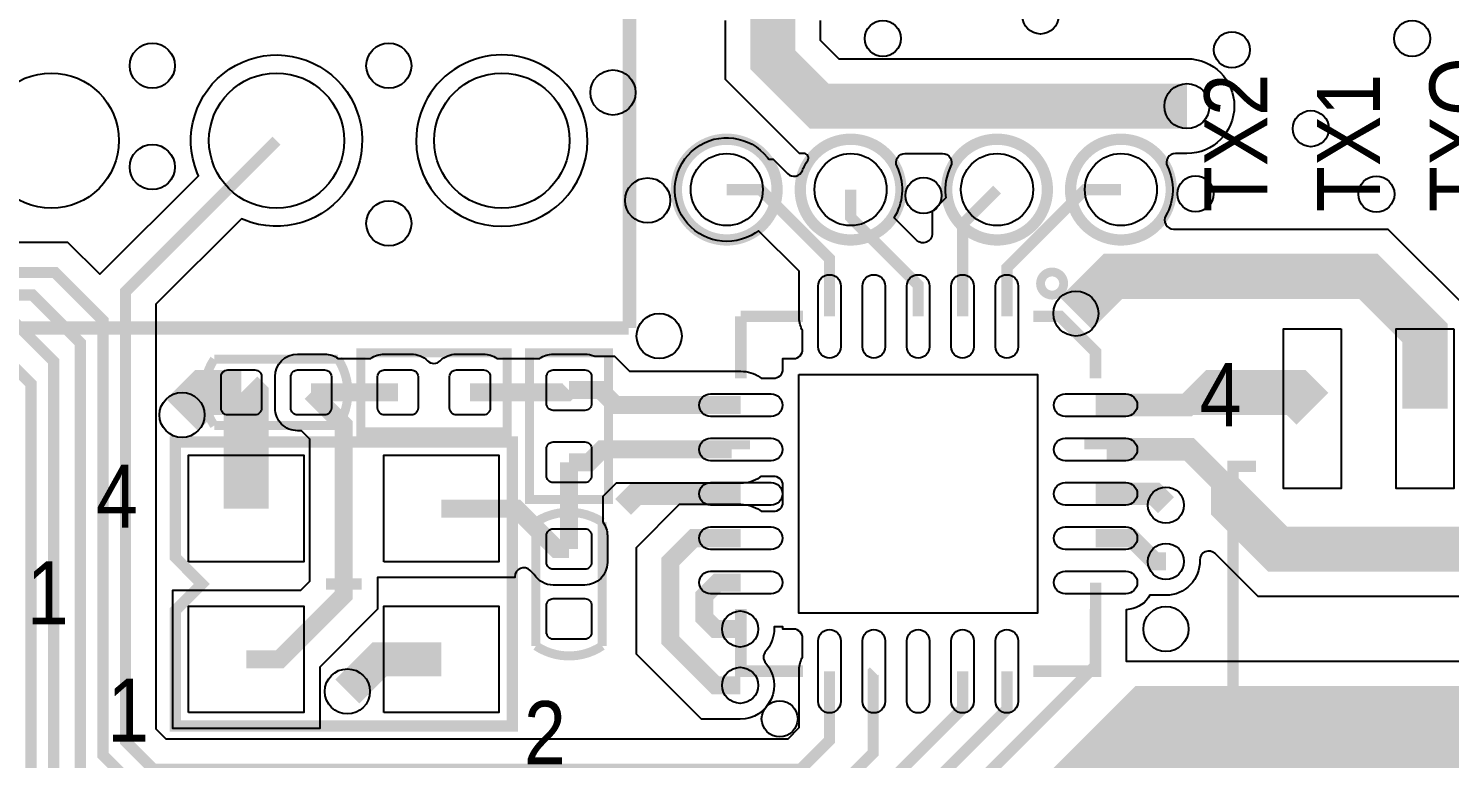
# Model space of a CAD drawing. Extents: x -4 to 87.6, y -5.6 to 52.5.
# Drawn here: x 40.78 to 56.81, y 8.65 to 16.88 of the extents above; entities that cross this region are included whole.
import ezdxf

# ---------------------------------------------------------------- set-up
doc = ezdxf.new("R2010")
doc.units = 0
for name, color, linetype in [('BG_SILKSCREEN_TOP', 2, 'CONTINUOUS'), ('ET_TOP', 171, 'CONTINUOUS'), ('PG_SILKSCREEN_TOP', 254, 'CONTINUOUS'), ('PIN_TOP', 94, 'CONTINUOUS'), ('VC_TOP', 254, 'CONTINUOUS')]:
    doc.layers.add(name, color=color, linetype=linetype)

msp = doc.modelspace()

# ---------------------------------------------------------------- linework, layer by layer
at = {"layer": 'ET_TOP'}
for points, const_width in [([(18.1826, 15.6131), (20.4549, 17.8854), (31.0236, 17.8854), (32.3063, 16.6027), (32.3063, 14.7307), (32.9108, 14.1262), (41.0845, 14.1262), (41.6255, 13.5852), (41.6255, 8.6855), (42.037, 8.274), (49.8732, 8.274), (50.3098, 8.7107), (50.3098, 9.6241), (50.3177, 9.6319)], 0.127), ([(53.848, 16.002), (49.7002, 16.002), (49.1795, 16.5227), (49.1795, 17.526)], 0.508), ([(51.3179, 9.6319), (51.3179, 9.2108), (50.1272, 8.02), (41.8478, 8.02), (41.3715, 8.4963), (41.3715, 13.3312), (40.8305, 13.8722), (32.6466, 13.8722), (31.9938, 14.525), (31.9938, 16.3741), (30.8635, 17.5044), (22.6139, 17.5044), (20.7226, 15.6131)], 0.127), ([(51.8178, 9.6319), (51.8178, 9.2029), (50.3809, 7.766), (41.6839, 7.766), (41.0693, 8.3807), (41.0693, 13.1254), (40.5765, 13.6182), (31.3182, 13.6182), (29.7332, 15.2032), (29.7332, 16.5875), (29.1973, 17.1234), (24.7729, 17.1234), (23.2626, 15.6131)], 0.127), ([(52.8178, 10.6319), (52.8178, 9.6952), (50.6346, 7.512), (41.5569, 7.512), (40.8153, 8.2537), (40.8153, 12.8714), (40.3225, 13.3642), (31.0794, 13.3642), (29.4284, 15.0152), (29.4284, 16.3843), (29.0246, 16.7881), (26.7741, 16.7881), (25.8026, 15.8166), (25.8026, 15.6131)], 0.127), ([(49.8178, 9.6319), (49.8178, 8.8537), (49.4922, 8.528), (42.1919, 8.528), (41.8795, 8.8405), (41.8795, 13.9101), (43.5826, 15.6131)], 0.127), ([(49.8178, 13.6319), (49.8178, 14.2829), (49.0398, 15.0609), (48.6588, 15.0609)], 0.127), ([(50.0558, 15.0609), (50.0558, 14.7485), (50.8178, 13.9865), (50.8178, 13.6319)], 0.127), ([(51.3179, 13.6319), (51.3179, 14.6721), (51.7068, 15.0609)], 0.127), ([(53.1038, 15.0609), (52.6992, 15.0609), (51.8178, 14.1796), (51.8178, 13.6319)], 0.127), ([(56.5328, 12.592), (56.5328, 13.444), (55.8937, 14.083), (53.0149, 14.083), (52.5958, 13.6639)], 0.508), ([(43.1851, 12.7749), (42.7711, 12.7749), (42.5171, 12.5209)], 0.508), ([(43.2407, 11.4658), (43.2407, 12.7193), (43.1851, 12.7749)], 0.508), ([(43.2407, 9.766), (43.6176, 9.766), (44.3408, 10.4892), (44.3408, 12.4066), (43.9725, 12.7749)], 0.2032), ([(44.9504, 12.7749), (43.9725, 12.7749)], 0.2032), ([(46.8808, 12.8003), (46.8554, 12.7749), (45.7632, 12.7749)], 0.2032), ([(48.8178, 12.6319), (47.4048, 12.6319), (47.2364, 12.8003), (46.8808, 12.8003)], 0.2032), ([(46.8808, 11.9875), (47.1094, 11.9875), (47.2539, 12.1321), (48.8178, 12.1321), (48.8178, 12.132)], 0.2032), ([(46.8808, 11.0096), (46.8808, 11.9875)], 0.2032), ([(47.4904, 11.4846), (47.6377, 11.6319), (48.8178, 11.6319)], 0.254), ([(53.6118, 11.5049), (53.4848, 11.6319), (52.8178, 11.6319)], 0.254), ([(45.4409, 11.4658), (46.2849, 11.4658), (46.7411, 11.0096), (46.8808, 11.0096)], 0.2032), ([(48.8112, 9.4729), (48.5318, 9.4729), (48.0238, 9.9809), (48.0238, 10.8699), (48.2857, 11.1318), (48.8178, 11.1318)], 0.2032), ([(53.6118, 10.8699), (53.4848, 10.8699), (53.2229, 11.1318), (52.8178, 11.1318)], 0.2032), ([(48.8112, 10.1079), (48.5318, 10.1079), (48.4048, 10.2349), (48.4048, 10.4795), (48.5572, 10.6319), (48.8178, 10.6319)], 0.2032), ([(45.4409, 9.766), (44.7431, 9.766), (44.3814, 9.4044)], 0.381), ([(57.8028, 8.2029), (57.0484, 8.9573), (53.4772, 8.9573), (51.2039, 6.684), (47.8028, 6.684), (46.8808, 5.762), (46.8808, 5.1549)], 1.016)]:
    msp.add_lwpolyline(points, dxfattribs=dict(at, const_width=const_width))
for points, format in [([(33.053, 14.4694), (41.2267, 14.4694), (41.59, 14.1061), (42.7012, 15.2171), (42.6885, 15.2484, -4.957909), (43.2178, 14.719), (43.1866, 14.7317), (42.2229, 13.7678), (42.2229, 8.9827), (42.3342, 8.8712), (49.3499, 8.8712), (49.4746, 8.9959), (49.4746, 9.6319, -0.111369), (49.5076, 9.7793), (49.5127, 9.7894), (49.5127, 9.9748, -0.019191), (49.5135, 9.9982, 0.437239), (49.4121, 10.1077), (49.2933, 10.1077), (49.2933, 10.1333), (49.1947, 10.1333), (49.1919, 10.0853, -0.16603), (49.0985, 9.8572, 0.37463), (49.0985, 9.7236, -0.64382), (48.8112, 9.0917), (48.3738, 9.0917), (47.6423, 9.8229), (47.6423, 11.0279), (48.1277, 11.5133), (48.8178, 11.5133, -0.151766), (49.0339, 11.446), (49.0471, 11.4371), (49.1607, 11.4371, -0.01919), (49.1841, 11.4361, 0.436562), (49.2933, 11.5374), (49.2933, 11.7264, 0.436771), (49.1841, 11.8278, -0.019193), (49.1607, 11.8267), (49.0471, 11.8267), (49.0339, 11.8179, -0.151783), (48.8178, 11.7505), (47.4119, 11.7505), (47.2623, 11.6009), (47.2623, 11.3144, -0.16197), (47.3131, 11.162), (47.3131, 10.8572, -0.413859), (47.0586, 10.603), (46.703, 10.603, -0.258116), (46.4876, 10.7221), (46.4845, 10.7269), (46.4424, 10.7688, 0.668028), (46.2691, 10.697), (46.2691, 10.6878), (44.7223, 10.6878), (44.7223, 10.3312), (44.069, 9.6779), (44.069, 8.988), (42.4124, 8.988), (42.4124, 10.544), (43.8564, 10.544), (43.9593, 10.6472), (43.9593, 12.2486), (43.8653, 12.3429), (43.8201, 12.3429, -0.414475), (43.5656, 12.5971), (43.5656, 12.9527, -0.413974), (43.8201, 13.207), (44.1249, 13.207, -0.162269), (44.2773, 13.1562), (44.6456, 13.1562, -0.162274), (44.798, 13.207), (45.1028, 13.207, -0.201312), (45.2844, 13.131, 0.419469), (45.4292, 13.131, -0.20132), (45.6108, 13.207), (45.9156, 13.207, -0.162269), (46.068, 13.1562), (46.5506, 13.1562, -0.162274), (46.703, 13.207), (47.0586, 13.207, -0.103095), (47.1602, 13.1859), (47.1698, 13.1816), (47.3944, 13.1816), (47.5628, 13.0134), (48.8178, 13.0134, -0.151772), (49.0339, 12.9461), (49.0471, 12.9372), (49.1607, 12.9372, -0.019191), (49.1841, 12.9362, 0.436804), (49.2933, 13.0376), (49.2933, 13.1562), (49.4121, 13.1562, 0.437317), (49.5135, 13.2657, -0.019109), (49.5127, 13.289), (49.5127, 13.4744), (49.5076, 13.4846, -0.111297), (49.4746, 13.6319), (49.4746, 14.1407), (49.0177, 14.5974), (48.9831, 14.5745, -2.283006), (49.1175, 15.4234), (49.1327, 15.4041), (49.182, 15.4041), (49.3453, 15.2408, 0.540314), (49.5117, 15.2753, -0.055057), (49.5717, 15.3888, 0.601996), (49.5297, 15.4681), (49.4792, 15.4681), (48.6456, 16.3017), (48.6456, 16.9667)], "xyb"), ([(49.7134, 16.9667), (49.7134, 16.7437), (49.9212, 16.5359), (53.848, 16.5359, -1), (53.848, 15.4681), (53.7182, 15.4681, 0.55683), (53.6273, 15.3213, -0.2511), (53.6105, 14.7691, 0.576882), (53.6984, 14.6167), (56.1147, 14.6167), (57.0667, 13.6649)], "xyb"), ([(55.2628, 12.592, 0.508, 0.508, 0), (55.0799, 12.7749, 0.508, 0.508, 0), (53.9928, 12.7749, 0.254, 0.254, 0), (53.8498, 12.6319, 0.254, 0.254, 0), (52.8178, 12.6319, 0.254, 0.254, 0)], "xyseb"), ([(52.8178, 12.132, 0.254, 0.254, 0), (52.8178, 12.1321, 0.254, 0.254, 0), (53.8737, 12.1321, 0.254, 0.254, 0), (54.2468, 11.7589, 0.254, 0.254, 0), (54.2468, 11.6319, 0.508, 0.508, 0), (54.8716, 11.0071, 0.508, 0.508, 0), (58.5749, 11.0071, 0.508, 0.508, 0), (59.0728, 11.5049, 0.508, 0.508, 0), (59.0728, 12.592, 0.508, 0.508, 0)], "xyseb"), ([(58.7959, 10.4734), (54.6506, 10.4734), (54.1663, 10.9576, 0.679525), (53.993, 10.8824, -0.423641), (53.6118, 10.4887), (53.4302, 10.4887, -0.238881), (53.2046, 10.3299), (53.1612, 10.3236), (53.1612, 9.745), (57.3748, 9.745)], "xyb")]:
    msp.add_lwpolyline(points, format=format, dxfattribs=at)
for points in [[(47.0883, 15.6131, 1), (45.1569, 15.6132, 1)], [(50.9748, 14.8143), (50.9748, 14.5603, -0.667912), (50.8013, 14.4887), (50.5475, 14.7422), (50.5663, 14.7757, 0.247645), (50.5793, 15.3213, -0.55683), (50.6702, 15.4681), (51.0924, 15.4681, -0.556705), (51.1833, 15.3213, 0.145554), (51.1261, 14.9929), (51.1289, 14.9685)]]:
    msp.add_lwpolyline(points, format="xyb", close=True, dxfattribs=at)
at = {"layer": 'PG_SILKSCREEN_TOP'}
for points, const_width in [([(47.5625, 17.7422), (47.5625, 16.8831)], 0.1524), ([(47.5625, 13.5001), (47.5625, 16.8831)], 0.1524), ([(48.8178, 13.6319), (48.8178, 12.9319)], 0.13), ([(49.5178, 13.6319), (48.8178, 13.6319)], 0.13), ([(52.8178, 12.9319), (52.8178, 13.2319), (52.4177, 13.6319), (52.1178, 13.6319)], 0.13), ([(-3.8773, 13.5001), (47.5526, 13.5001)], 0.1524), ([(42.8803, 13.1483), (44.2773, 13.1483)], 0.1016), ([(46.1823, 12.3304), (44.5313, 12.3304), (44.5313, 13.2194), (46.1823, 13.2194), (46.1823, 12.3304)], 0.1016), ([(47.3253, 13.2194), (47.3253, 11.5684), (46.4363, 11.5684), (46.4363, 13.2194), (47.3253, 13.2194)], 0.1016), ([(44.2773, 12.4016), (42.8803, 12.4016)], 0.1016), ([(46.2407, 12.2159), (46.2407, 9.016), (42.4409, 9.016), (42.4409, 10.316), (42.7408, 10.6159), (42.4409, 10.9159), (42.4409, 12.2159), (46.2407, 12.2159)], 0.127), ([(54.6547, 6.242), (54.3677, 6.242), (54.3677, 11.9418), (54.6278, 11.9418)], 0.127), ([(46.5074, 9.9174), (46.5074, 11.3144)], 0.1016), ([(47.2542, 11.3144), (47.2542, 9.9174)], 0.1016), ([(44.3408, 10.8158), (44.3408, 10.416)], 0.127), ([(44.1409, 10.6159), (44.5407, 10.6159)], 0.127), ([(48.8178, 10.332), (48.8178, 9.6319), (49.5178, 9.6319)], 0.13), ([(52.1178, 9.6319), (52.8178, 9.6319), (52.8178, 10.332)], 0.13)]:
    msp.add_lwpolyline(points, dxfattribs=dict(at, const_width=const_width))
for points, const_width in [([(49.2267, 15.0609, 0.999965), (48.0909, 15.061, 1.000035), (49.2267, 15.0609)], 0.127), ([(50.6237, 15.0609, 0.999965), (49.4879, 15.061, 1.000035), (50.6237, 15.0609)], 0.127), ([(52.2747, 15.0609, 0.999965), (51.1389, 15.061, 1.000035), (52.2747, 15.0609)], 0.127), ([(53.6717, 15.0609, 0.999965), (52.5359, 15.061, 1.000035), (53.6717, 15.0609)], 0.127), ([(52.4579, 14.002, 0.999846), (52.1977, 14.0019, 1.000154), (52.4579, 14.002)], 0.1001), ([(42.8803, 12.4016, -0.303691), (42.8803, 13.1483)], 0.1016), ([(44.2773, 12.4016, 0.294116), (44.2773, 13.1483)], 0.1016), ([(47.2542, 11.3144, 0.294168), (46.5074, 11.3144)], 0.1016), ([(47.2542, 9.9174, -0.303715), (46.5074, 9.9174)], 0.1016)]:
    msp.add_lwpolyline(points, format="xyb", dxfattribs=dict(at, const_width=const_width))
at = {"layer": 'PIN_TOP'}
for points in [[(49.6908, 13.289), (49.6908, 13.9748, -1), (49.9448, 13.9748), (49.9448, 13.289, -1)], [(50.1907, 13.289), (50.1907, 13.9748, -1), (50.4447, 13.9748), (50.4447, 13.289, -1)], [(50.6908, 13.289), (50.6908, 13.9748, -1), (50.9448, 13.9748), (50.9448, 13.289, -1)], [(51.1909, 13.289), (51.1909, 13.9748, -1), (51.4449, 13.9748), (51.4449, 13.289, -1)], [(51.6908, 13.289), (51.6908, 13.9748, -1), (51.9448, 13.9748), (51.9448, 13.289, -1)], [(42.9565, 12.9527, -0.414214), (43.0327, 13.0289), (43.3375, 13.0289, -0.414214), (43.4137, 12.9527), (43.4137, 12.5971, -0.414214), (43.3375, 12.5209), (43.0327, 12.5209, -0.414214), (42.9565, 12.5971)], [(43.7439, 12.9527, -0.414214), (43.8201, 13.0289), (44.1249, 13.0289, -0.414214), (44.2011, 12.9527), (44.2011, 12.5971, -0.414214), (44.1249, 12.5209), (43.8201, 12.5209, -0.414214), (43.7439, 12.5971)], [(44.7218, 12.9527, -0.414214), (44.798, 13.0289), (45.1028, 13.0289, -0.414214), (45.179, 12.9527), (45.179, 12.5971, -0.414214), (45.1028, 12.5209), (44.798, 12.5209, -0.414214), (44.7218, 12.5971)], [(45.5346, 12.9527, -0.414214), (45.6108, 13.0289), (45.9156, 13.0289, -0.414214), (45.9918, 12.9527), (45.9918, 12.5971, -0.414214), (45.9156, 12.5209), (45.6108, 12.5209, -0.414214), (45.5346, 12.5971)], [(46.703, 12.5717, -0.414214), (46.6268, 12.6479), (46.6268, 12.9527, -0.414214), (46.703, 13.0289), (47.0586, 13.0289, -0.414214), (47.1348, 12.9527), (47.1348, 12.6479, -0.414214), (47.0586, 12.5717)], [(49.1607, 12.5049), (48.4749, 12.5049, -1), (48.4749, 12.7589), (49.1607, 12.7589, -1)], [(53.1607, 12.5049), (52.4749, 12.5049, -1), (52.4749, 12.7589), (53.1607, 12.7589, -1)], [(46.703, 11.7589, -0.414214), (46.6268, 11.8351), (46.6268, 12.1399, -0.414214), (46.703, 12.2161), (47.0586, 12.2161, -0.414214), (47.1348, 12.1399), (47.1348, 11.8351, -0.414214), (47.0586, 11.7589)], [(49.1607, 12.005), (48.4749, 12.005, -1), (48.4749, 12.259), (49.1607, 12.259, -1)], [(53.1607, 12.005), (52.4749, 12.005, -1), (52.4749, 12.259), (53.1607, 12.259, -1)], [(49.1607, 11.5049), (48.4749, 11.5049, -1), (48.4749, 11.7589), (49.1607, 11.7589, -1)], [(53.1607, 11.5049), (52.4749, 11.5049, -1), (52.4749, 11.7589), (53.1607, 11.7589, -1)], [(46.703, 10.781, -0.414214), (46.6268, 10.8572), (46.6268, 11.162, -0.414214), (46.703, 11.2382), (47.0586, 11.2382, -0.414214), (47.1348, 11.162), (47.1348, 10.8572, -0.414214), (47.0586, 10.781)], [(49.1607, 11.0048), (48.4749, 11.0048, -1), (48.4749, 11.2588), (49.1607, 11.2588, -1)], [(53.1607, 11.0048), (52.4749, 11.0048, -1), (52.4749, 11.2588), (53.1607, 11.2588, -1)], [(49.1607, 10.5049), (48.4749, 10.5049, -1), (48.4749, 10.7589), (49.1607, 10.7589, -1)], [(53.1607, 10.5049), (52.4749, 10.5049, -1), (52.4749, 10.7589), (53.1607, 10.7589, -1)], [(46.703, 9.9936, -0.414214), (46.6268, 10.0698), (46.6268, 10.3746, -0.414214), (46.703, 10.4508), (47.0586, 10.4508, -0.414214), (47.1348, 10.3746), (47.1348, 10.0698, -0.414214), (47.0586, 9.9936)], [(49.6908, 9.289), (49.6908, 9.9748, -1), (49.9448, 9.9748), (49.9448, 9.289, -1)], [(50.1907, 9.289), (50.1907, 9.9748, -1), (50.4447, 9.9748), (50.4447, 9.289, -1)], [(50.6908, 9.289), (50.6908, 9.9748, -1), (50.9448, 9.9748), (50.9448, 9.289, -1)], [(51.1909, 9.289), (51.1909, 9.9748, -1), (51.4449, 9.9748), (51.4449, 9.289, -1)], [(51.6908, 9.289), (51.6908, 9.9748, -1), (51.9448, 9.9748), (51.9448, 9.289, -1)]]:
    msp.add_lwpolyline(points, format="xyb", close=True, dxfattribs=at)
for points in [[(55.5878, 13.4921), (55.5878, 11.692), (54.9378, 11.692), (54.9378, 13.4921)], [(56.8578, 13.4921), (56.8578, 11.692), (56.2078, 11.692), (56.2078, 13.4921)], [(49.4716, 12.9781), (52.164, 12.9781), (52.164, 10.2857), (49.4716, 10.2857)], [(42.5907, 10.8658), (42.5907, 12.0657), (43.8907, 12.0657), (43.8907, 10.8658)], [(44.7909, 10.8658), (44.7909, 12.0657), (46.0909, 12.0657), (46.0909, 10.8658)], [(42.5907, 9.166), (42.5907, 10.3659), (43.8907, 10.3659), (43.8907, 9.166)], [(44.7909, 9.166), (44.7909, 10.3659), (46.0909, 10.3659), (46.0909, 9.166)]]:
    msp.add_lwpolyline(points, close=True, dxfattribs=at)
for centre, radius in [((41.0426, 15.6131), 0.762), ((43.5826, 15.6131), 0.762), ((46.1226, 15.6131), 0.762), ((48.6588, 15.0609), 0.4064), ((50.0558, 15.0609), 0.4064), ((51.7068, 15.0609), 0.4064), ((53.1038, 15.0609), 0.4064)]:
    msp.add_circle(centre, radius, dxfattribs=at)
at = {"layer": 'VC_TOP'}
for centre, radius in [((52.197, 17.018), 0.2032), ((50.419, 16.764), 0.2032), ((54.356, 16.637), 0.2032), ((56.388, 16.764), 0.2032), ((42.1818, 16.4579), 0.254), ((44.8488, 16.4579), 0.254), ((47.3761, 16.1557), 0.254), ((53.848, 16.002), 0.254), ((55.245, 15.748), 0.2032), ((42.1818, 15.3149), 0.254), ((47.7672, 14.939), 0.254), ((50.8787, 14.9949), 0.2032), ((53.9445, 15.0127), 0.2032), ((55.9841, 15.0101), 0.2032), ((44.8488, 14.6799), 0.254), ((52.5958, 13.6639), 0.254), ((47.8968, 13.4099), 0.254), ((42.5171, 12.5209), 0.254), ((53.6118, 11.5049), 0.2032), ((53.6118, 10.8699), 0.2032), ((48.8112, 10.1079), 0.2032), ((53.6118, 10.1079), 0.254), ((44.3814, 9.4044), 0.254), ((48.8112, 9.4729), 0.2032), ((49.2557, 9.0957), 0.2032)]:
    msp.add_circle(centre, radius, dxfattribs=at)

# ---------------------------------------------------------------- texts
at = {"layer": 'BG_SILKSCREEN_TOP', "width": 0.892857}
for s, p in [('TXO', (57.2948, 14.8069)), ('TX2', (54.7548, 14.8069)), ('TX1', (56.0248, 14.8069))]:
    msp.add_text(s, height=0.7112, rotation=90, dxfattribs=at).set_placement(p)
at = {"layer": 'PG_SILKSCREEN_TOP', "width": 0.892857}
for s, p in [('4', (53.9928, 12.3939)), ('4', (41.5468, 11.2509)), ('1', (40.767, 10.16)), ('1', (41.6738, 8.8379)), ('2', (46.3728, 8.5839))]:
    msp.add_text(s, height=0.7112, dxfattribs=at).set_placement(p)

doc.saveas('drawing.dxf')
